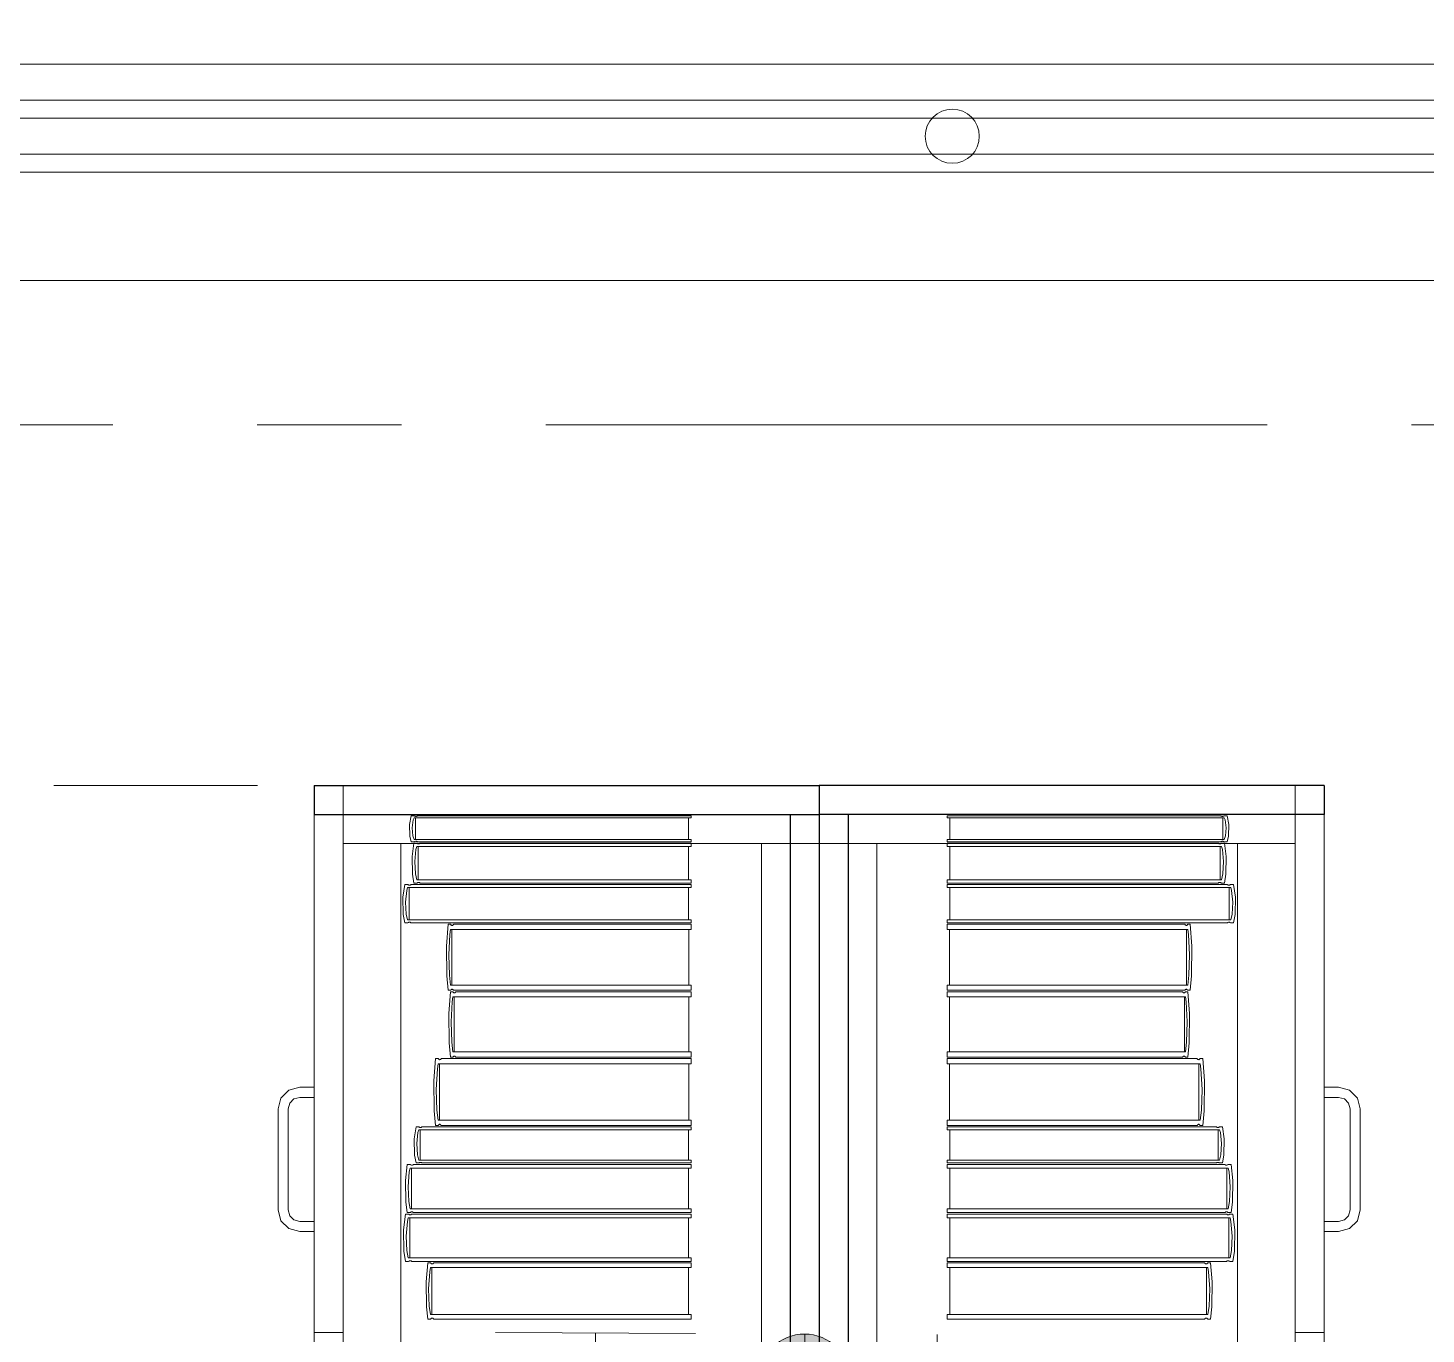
# Model space of a CAD drawing. Header units: inches. Extents: x -19 to 5698, y -728 to 92.
# Drawn here: x 290.187 to 291.156, y 39.02 to 39.925 of the extents above; entities that cross this region are included whole.
import ezdxf

# ---------------------------------------------------------------- set-up
doc = ezdxf.new("R2010")
doc.units = ezdxf.units.IN
doc.header["$MEASUREMENT"] = 0
doc.set_wipeout_variables(frame=1)
for name, pattern in [('HIDDEN', [0.375, 0.25, -0.125]), ('Hidden Line', [0.195611, 0.141111, -0.0545]), ('Punto & Raya', [0.65, 0.5, -0.075, 0, -0.075]), ('RAYITAS', [0.375, 0.25, -0.125]), ('Wipeout_Contour', [1, 0, -1])]:
    doc.linetypes.add(name, pattern=pattern)
for name, color, linetype, lineweight in [('00 conduct tomacorr', 120, 'HIDDEN', 30), ('T-TECHO-E', 150, 'Continuous', 20), ('TOMACORRIENTE', 22, 'RAYITAS', 9)]:
    doc.layers.add(name, color=color, linetype=linetype, lineweight=lineweight)
for name, color, linetype in [('02 _ ARQ _ ALB _ Ejes Generales', 251, 'Continuous'), ('02 _ ARQ _ ZON _ Espacio.3D', 7, 'Continuous'), ('08 _ STR _ EXT _ 07 Losa Aligerada', 7, 'Continuous'), ('08 _ STR _ EXT _ 09 Vigas', 251, 'Continuous'), ('Estructura - 04 MURO', 7, 'Continuous'), ('Interior - Escaleras & Barandillas', 7, 'Continuous'), ('Interior - Mobiliario', 7, 'Continuous')]:
    doc.layers.add(name, color=color, linetype=linetype)

# ---------------------------------------------------------------- blocks, each defined once
blk = doc.blocks.new('a')
at = {"layer": 'TOMACORRIENTE', "ltscale": 0.05}
h = blk.add_hatch(color=4, dxfattribs=at)
edge = h.paths.add_edge_path()
edge.add_arc((0, 0.0752), 0.02106, 0, 360)
at = {"layer": 'TOMACORRIENTE', "color": 4}
for p, q in [((-0.14553, 0.09625), (-0.0515, 0.09625)), ((-0.09851, 0.09625), (-0.09851, -0.09657)), ((0, 0.09625), (0, -0.09625)), ((0.06232, -0.09625), (0.06232, 0.09625))]:
    blk.add_line(p, q, dxfattribs=at)
blk.add_circle((0, 0.0752), 0.02106, dxfattribs=at)
blk = doc.blocks.new('CABLE 3FACE')
at = {"layer": 'T-TECHO-E', "rotation": 59.94170052614085}
blk.add_blockref('a', (0, 0), dxfattribs=at)

msp = doc.modelspace()

# ---------------------------------------------------------------- linework, layer by layer
at = {"layer": '02 _ ARQ _ ALB _ Ejes Generales', "color": 251, "linetype": 'Punto & Raya', "lineweight": 13, "true_color": 0x636466}
msp.add_line((283.34546, 39.65), (332.07004, 39.65), dxfattribs=at)
at = {"layer": '02 _ ARQ _ ZON _ Espacio.3D', "color": 254, "linetype": 'Continuous', "lineweight": 0, "flags": 128}
msp.add_lwpolyline([(293.56983, 39.7505), (288.77007, 39.7505), (288.77012, 39.4), (287.07003, 39.4), (287.07005, 37.69997), (286.72003, 37.69997), (286.72003, 33.74998), (285.82004, 33.74998), (285.82013, 29.75), (286.57003, 29.74992), (286.57003, 30.69998), (287.07003, 30.69998), (287.07003, 30.2), (287.57003, 30.19998), (287.57004, 29.75), (293.57004, 29.75)], dxfattribs=at)
at = {"layer": '08 _ STR _ EXT _ 07 Losa Aligerada', "color": 7, "linetype": 'Continuous', "lineweight": 18, "flags": 128}
msp.add_lwpolyline([(316.0529, 40.90001), (311.4324, 40.90001), (311.4324, 39.9), (300.87005, 39.9), (300.87005, 41.43522), (299.92005, 41.43522), (299.92005, 42.9), (294.72005, 42.9), (294.72005, 41.43522), (293.76994, 41.43522), (293.76994, 39.9), (288.77007, 39.9), (288.77007, 41.10001), (285.37008, 41.10001), (285.37008, 37.7), (286.57003, 37.7), (286.57003, 33.89998), (285.67002, 33.89998), (285.67002, 21.26628)], dxfattribs=at)
at = {"layer": 'Interior - Mobiliario', "color": 175, "linetype": 'Continuous', "lineweight": 13}
for p, q in [((290.40496, 37.92001), (290.40496, 39.38001)), ((290.40496, 39.38001), (290.71496, 39.38001)), ((290.71496, 39.38001), (290.71496, 37.92001)), ((290.75496, 39.38001), (290.75496, 37.92001)), ((291.06496, 39.38001), (290.75496, 39.38001)), ((291.06496, 37.92001), (291.06496, 39.38001)), ((290.45125, 39.36506), (290.451, 39.37305)), ((290.45286, 39.37074), (290.45336, 39.36524)), ((291.01706, 39.37074), (291.01657, 39.36524)), ((291.01868, 39.36506), (291.01892, 39.37305)), ((290.40496, 37.94001), (290.40496, 39.36001)), ((290.40496, 39.36001), (290.44496, 39.36001)), ((290.44496, 39.36001), (290.69496, 39.36001)), ((290.44496, 39.36001), (290.44496, 37.94001)), ((290.45231, 39.36114), (290.45125, 39.36506)), ((290.45442, 39.36114), (290.45231, 39.36114)), ((290.45286, 39.35091), (290.45415, 39.36014)), ((290.45336, 39.36524), (290.45425, 39.36257)), ((290.45415, 39.36014), (290.45624, 39.36014)), ((290.45425, 39.36257), (290.64631, 39.36257)), ((290.45452, 39.36121), (290.45442, 39.36114)), ((290.45477, 39.36132), (290.45452, 39.36121)), ((290.45504, 39.36139), (290.45477, 39.36132)), ((290.45532, 39.36143), (290.45504, 39.36139)), ((290.4556, 39.36144), (290.45532, 39.36143)), ((290.45607, 39.35792), (290.4555, 39.35583)), ((290.45588, 39.3614), (290.4556, 39.36144)), ((290.45616, 39.36134), (290.45588, 39.3614)), ((290.64631, 39.35792), (290.45607, 39.35792)), ((290.45641, 39.36123), (290.45616, 39.36134)), ((290.45624, 39.36014), (290.4564, 39.35999)), ((290.4564, 39.35999), (290.45664, 39.35983)), ((290.45656, 39.36114), (290.45641, 39.36123)), ((290.64631, 39.36114), (290.45656, 39.36114)), ((290.45664, 39.35983), (290.45691, 39.35973)), ((290.45691, 39.35973), (290.45719, 39.35968)), ((290.45703, 39.33468), (290.45703, 39.35792)), ((290.45719, 39.35968), (290.45748, 39.35968)), ((290.45748, 39.35968), (290.45775, 39.35974)), ((290.45775, 39.35974), (290.45802, 39.35986)), ((290.45802, 39.35986), (290.45826, 39.36003)), ((290.45826, 39.36003), (290.45837, 39.36014)), ((290.45837, 39.36014), (290.64631, 39.36014)), ((290.64438, 39.35792), (290.64438, 39.33468)), ((290.64631, 39.36257), (290.64631, 39.36114)), ((290.64631, 39.36014), (290.64631, 39.35792)), ((290.69496, 37.94001), (290.69496, 39.36001)), ((290.77496, 37.94001), (290.77496, 39.36001)), ((291.02496, 39.36001), (290.77496, 39.36001)), ((291.01568, 39.36257), (290.82362, 39.36257)), ((290.82362, 39.36257), (290.82362, 39.36114)), ((290.82362, 39.36114), (291.01336, 39.36114)), ((291.01156, 39.36014), (290.82362, 39.36014)), ((290.82362, 39.36014), (290.82362, 39.35792)), ((290.82362, 39.35792), (291.01386, 39.35792)), ((290.82554, 39.35792), (290.82554, 39.33468)), ((291.01167, 39.36003), (291.01156, 39.36014)), ((291.01191, 39.35986), (291.01167, 39.36003)), ((291.01217, 39.35974), (291.01191, 39.35986)), ((291.01245, 39.35968), (291.01217, 39.35974)), ((291.01273, 39.35968), (291.01245, 39.35968)), ((291.01301, 39.35973), (291.01273, 39.35968)), ((291.0129, 39.33468), (291.0129, 39.35792)), ((291.01328, 39.35983), (291.01301, 39.35973)), ((291.01353, 39.35999), (291.01328, 39.35983)), ((291.01336, 39.36114), (291.01352, 39.36123)), ((291.01352, 39.36123), (291.01377, 39.36134)), ((291.01369, 39.36014), (291.01353, 39.35999)), ((291.01578, 39.36014), (291.01369, 39.36014)), ((291.01377, 39.36134), (291.01404, 39.3614)), ((291.01386, 39.35792), (291.01443, 39.35583)), ((291.01404, 39.3614), (291.01432, 39.36144)), ((291.01432, 39.36144), (291.01461, 39.36143)), ((291.01461, 39.36143), (291.01489, 39.36139)), ((291.01489, 39.36139), (291.01516, 39.36132)), ((291.01516, 39.36132), (291.0154, 39.36121)), ((291.0154, 39.36121), (291.01551, 39.36114)), ((291.01551, 39.36114), (291.01762, 39.36114)), ((291.01657, 39.36524), (291.01568, 39.36257)), ((291.01707, 39.35091), (291.01578, 39.36014)), ((291.01762, 39.36114), (291.01868, 39.36506)), ((291.06496, 39.36001), (291.02496, 39.36001)), ((291.02496, 39.36001), (291.02496, 37.94001)), ((291.06496, 37.94001), (291.06496, 39.36001)), ((290.4531, 39.33854), (290.45286, 39.35091)), ((290.4555, 39.35583), (290.4547, 39.34734)), ((291.01443, 39.35583), (291.01523, 39.34734)), ((291.01683, 39.33854), (291.01707, 39.35091)), ((290.45415, 39.33247), (290.4531, 39.33854)), ((290.4547, 39.34734), (290.45519, 39.33883)), ((290.45519, 39.33883), (290.45607, 39.33468)), ((291.01474, 39.33883), (291.01386, 39.33468)), ((291.01523, 39.34734), (291.01474, 39.33883)), ((291.01578, 39.33247), (291.01683, 39.33854)), ((290.4464, 39.32261), (290.44773, 39.33147)), ((290.44773, 39.33147), (290.44989, 39.33147)), ((290.44972, 39.32934), (290.44913, 39.32733)), ((290.64631, 39.32934), (290.44972, 39.32934)), ((290.44989, 39.33147), (290.45005, 39.33133)), ((290.45005, 39.33133), (290.45031, 39.33117)), ((290.45031, 39.33117), (290.45059, 39.33107)), ((290.45059, 39.33107), (290.45088, 39.33102)), ((290.45071, 39.30702), (290.45071, 39.32934)), ((290.45088, 39.33102), (290.45117, 39.33103)), ((290.45117, 39.33103), (290.45146, 39.33109)), ((290.45146, 39.33109), (290.45173, 39.3312)), ((290.45173, 39.3312), (290.45198, 39.33137)), ((290.45198, 39.33137), (290.45209, 39.33147)), ((290.45209, 39.33147), (290.64631, 39.33147)), ((290.45624, 39.33247), (290.45415, 39.33247)), ((290.45607, 39.33468), (290.64631, 39.33468)), ((290.45634, 39.33258), (290.45624, 39.33247)), ((290.45659, 39.33274), (290.45634, 39.33258)), ((290.45685, 39.33286), (290.45659, 39.33274)), ((290.45713, 39.33292), (290.45685, 39.33286)), ((290.45741, 39.33293), (290.45713, 39.33292)), ((290.45769, 39.33288), (290.45741, 39.33293)), ((290.45796, 39.33278), (290.45769, 39.33288)), ((290.45821, 39.33262), (290.45796, 39.33278)), ((290.45837, 39.33247), (290.45821, 39.33262)), ((290.64631, 39.33247), (290.45837, 39.33247)), ((290.64432, 39.32934), (290.64432, 39.30702)), ((290.64631, 39.33468), (290.64631, 39.33247)), ((290.64631, 39.33147), (290.64631, 39.32934)), ((291.01386, 39.33468), (290.82362, 39.33468)), ((290.82362, 39.33468), (290.82362, 39.33247)), ((290.82362, 39.33247), (291.01156, 39.33247)), ((291.01784, 39.33147), (290.82362, 39.33147)), ((290.82362, 39.33147), (290.82362, 39.32934)), ((290.82362, 39.32934), (291.02021, 39.32934)), ((290.82561, 39.32934), (290.82561, 39.30702)), ((291.01156, 39.33247), (291.01172, 39.33262)), ((291.01172, 39.33262), (291.01197, 39.33278)), ((291.01197, 39.33278), (291.01223, 39.33288)), ((291.01223, 39.33288), (291.01251, 39.33293)), ((291.01251, 39.33293), (291.0128, 39.33292)), ((291.0128, 39.33292), (291.01307, 39.33286)), ((291.01307, 39.33286), (291.01334, 39.33274)), ((291.01334, 39.33274), (291.01358, 39.33258)), ((291.01358, 39.33258), (291.01369, 39.33247)), ((291.01369, 39.33247), (291.01578, 39.33247)), ((291.01795, 39.33137), (291.01784, 39.33147)), ((291.0182, 39.3312), (291.01795, 39.33137)), ((291.01847, 39.33109), (291.0182, 39.3312)), ((291.01876, 39.33103), (291.01847, 39.33109)), ((291.01905, 39.33102), (291.01876, 39.33103)), ((291.01934, 39.33107), (291.01905, 39.33102)), ((291.01922, 39.30702), (291.01922, 39.32934)), ((291.01962, 39.33117), (291.01934, 39.33107)), ((291.01987, 39.33133), (291.01962, 39.33117)), ((291.02004, 39.33147), (291.01987, 39.33133)), ((291.0222, 39.33147), (291.02004, 39.33147)), ((291.02021, 39.32934), (291.0208, 39.32733)), ((291.02353, 39.32261), (291.0222, 39.33147)), ((290.44664, 39.31073), (290.4464, 39.32261)), ((290.44913, 39.32733), (290.4483, 39.31918)), ((290.4483, 39.31918), (290.4488, 39.311)), ((291.0208, 39.32733), (291.02163, 39.31918)), ((291.02163, 39.31918), (291.02112, 39.311)), ((291.02328, 39.31073), (291.02353, 39.32261)), ((290.44773, 39.3049), (290.44664, 39.31073)), ((290.4488, 39.311), (290.44972, 39.30702)), ((291.02112, 39.311), (291.02021, 39.30702)), ((291.0222, 39.3049), (291.02328, 39.31073)), ((290.44989, 39.3049), (290.44773, 39.3049)), ((290.44972, 39.30702), (290.64631, 39.30702)), ((290.45, 39.305), (290.44989, 39.3049)), ((290.45025, 39.30516), (290.45, 39.305)), ((290.45052, 39.30528), (290.45025, 39.30516)), ((290.45081, 39.30534), (290.45052, 39.30528)), ((290.4511, 39.30534), (290.45081, 39.30534)), ((290.45139, 39.30529), (290.4511, 39.30534)), ((290.45167, 39.30519), (290.45139, 39.30529)), ((290.45193, 39.30504), (290.45167, 39.30519)), ((290.45209, 39.3049), (290.45193, 39.30504)), ((290.64631, 39.3049), (290.45209, 39.3049)), ((290.47668, 39.28865), (290.47782, 39.3039)), ((290.47782, 39.3039), (290.47965, 39.3039)), ((290.4795, 39.30024), (290.479, 39.29677)), ((290.64631, 39.30024), (290.4795, 39.30024)), ((290.47965, 39.3039), (290.47979, 39.30365)), ((290.47979, 39.30365), (290.48, 39.30339)), ((290.48, 39.30339), (290.48024, 39.30322)), ((290.48024, 39.30322), (290.48048, 39.30313)), ((290.48034, 39.26183), (290.48034, 39.30024)), ((290.48048, 39.30313), (290.48073, 39.30314)), ((290.48073, 39.30314), (290.48098, 39.30325)), ((290.48098, 39.30325), (290.48121, 39.30344)), ((290.48121, 39.30344), (290.48142, 39.30372)), ((290.48142, 39.30372), (290.48151, 39.3039)), ((290.48151, 39.3039), (290.64631, 39.3039)), ((290.64462, 39.30024), (290.64462, 39.26183)), ((290.64631, 39.30702), (290.64631, 39.3049)), ((290.64631, 39.3039), (290.64631, 39.30024)), ((291.02021, 39.30702), (290.82362, 39.30702)), ((290.82362, 39.30702), (290.82362, 39.3049)), ((290.82362, 39.3049), (291.01784, 39.3049)), ((290.98841, 39.3039), (290.82362, 39.3039)), ((290.82362, 39.3039), (290.82362, 39.30024)), ((290.82362, 39.30024), (290.99043, 39.30024)), ((290.82531, 39.30024), (290.82531, 39.26183)), ((290.98851, 39.30372), (290.98841, 39.3039)), ((290.98872, 39.30344), (290.98851, 39.30372)), ((290.98895, 39.30325), (290.98872, 39.30344)), ((290.98919, 39.30314), (290.98895, 39.30325)), ((290.98944, 39.30313), (290.98919, 39.30314)), ((290.98969, 39.30322), (290.98944, 39.30313)), ((290.98958, 39.26183), (290.98958, 39.30024)), ((290.98992, 39.30339), (290.98969, 39.30322)), ((290.99014, 39.30365), (290.98992, 39.30339)), ((290.99028, 39.3039), (290.99014, 39.30365)), ((290.99211, 39.3039), (290.99028, 39.3039)), ((290.99043, 39.30024), (290.99093, 39.29677)), ((290.99324, 39.28865), (290.99211, 39.3039)), ((291.01784, 39.3049), (291.018, 39.30504)), ((291.018, 39.30504), (291.01826, 39.30519)), ((291.01826, 39.30519), (291.01853, 39.30529)), ((291.01853, 39.30529), (291.01882, 39.30534)), ((291.01882, 39.30534), (291.01912, 39.30534)), ((291.01912, 39.30534), (291.0194, 39.30528)), ((291.0194, 39.30528), (291.01968, 39.30516)), ((291.01968, 39.30516), (291.01993, 39.305)), ((291.01993, 39.305), (291.02004, 39.3049)), ((291.02004, 39.3049), (291.0222, 39.3049)), ((290.479, 39.29677), (290.4783, 39.28275)), ((290.99093, 39.29677), (290.99163, 39.28275)), ((290.47689, 39.2682), (290.47668, 39.28865)), ((290.4783, 39.28275), (290.47873, 39.26868)), ((290.99163, 39.28275), (290.9912, 39.26868)), ((290.99303, 39.2682), (290.99324, 39.28865)), ((290.47782, 39.25817), (290.47689, 39.2682)), ((290.47873, 39.26868), (290.4795, 39.26183)), ((290.4795, 39.26183), (290.64631, 39.26183)), ((290.64631, 39.26183), (290.64631, 39.25817)), ((290.99043, 39.26183), (290.82362, 39.26183)), ((290.82362, 39.26183), (290.82362, 39.25817)), ((290.9912, 39.26868), (290.99043, 39.26183)), ((290.99211, 39.25817), (290.99303, 39.2682)), ((290.47965, 39.25817), (290.47782, 39.25817)), ((290.47826, 39.24207), (290.47938, 39.25717)), ((290.47938, 39.25717), (290.4812, 39.25717)), ((290.47974, 39.25835), (290.47965, 39.25817)), ((290.47995, 39.25863), (290.47974, 39.25835)), ((290.48019, 39.25882), (290.47995, 39.25863)), ((290.48043, 39.25892), (290.48019, 39.25882)), ((290.48068, 39.25894), (290.48043, 39.25892)), ((290.48105, 39.25355), (290.48056, 39.25011)), ((290.48092, 39.25885), (290.48068, 39.25894)), ((290.48116, 39.25868), (290.48092, 39.25885)), ((290.64631, 39.25355), (290.48105, 39.25355)), ((290.48138, 39.25842), (290.48116, 39.25868)), ((290.4812, 39.25717), (290.48134, 39.25693)), ((290.48134, 39.25693), (290.48155, 39.25667)), ((290.48151, 39.25817), (290.48138, 39.25842)), ((290.64631, 39.25817), (290.48151, 39.25817)), ((290.48155, 39.25667), (290.48178, 39.2565)), ((290.48178, 39.2565), (290.48203, 39.25641)), ((290.48189, 39.21551), (290.48189, 39.25355)), ((290.48203, 39.25641), (290.48227, 39.25642)), ((290.48227, 39.25642), (290.48252, 39.25653)), ((290.48252, 39.25653), (290.48274, 39.25672)), ((290.48274, 39.25672), (290.48295, 39.257)), ((290.48295, 39.257), (290.48305, 39.25717)), ((290.48305, 39.25717), (290.64631, 39.25717)), ((290.64464, 39.25355), (290.64464, 39.21551)), ((290.64631, 39.25717), (290.64631, 39.25355)), ((290.82362, 39.25817), (290.98841, 39.25817)), ((290.98688, 39.25717), (290.82362, 39.25717)), ((290.82362, 39.25717), (290.82362, 39.25355)), ((290.82362, 39.25355), (290.98887, 39.25355)), ((290.82529, 39.25355), (290.82529, 39.21551)), ((290.98697, 39.257), (290.98688, 39.25717)), ((290.98718, 39.25672), (290.98697, 39.257)), ((290.98741, 39.25653), (290.98718, 39.25672)), ((290.98765, 39.25642), (290.98741, 39.25653)), ((290.9879, 39.25641), (290.98765, 39.25642)), ((290.98814, 39.2565), (290.9879, 39.25641)), ((290.98804, 39.21551), (290.98804, 39.25355)), ((290.98837, 39.25667), (290.98814, 39.2565)), ((290.98859, 39.25693), (290.98837, 39.25667)), ((290.98841, 39.25817), (290.98855, 39.25842)), ((290.98855, 39.25842), (290.98877, 39.25868)), ((290.98873, 39.25717), (290.98859, 39.25693)), ((290.99054, 39.25717), (290.98873, 39.25717)), ((290.98877, 39.25868), (290.989, 39.25885)), ((290.98887, 39.25355), (290.98937, 39.25011)), ((290.989, 39.25885), (290.98925, 39.25894)), ((290.98925, 39.25894), (290.9895, 39.25892)), ((290.9895, 39.25892), (290.98974, 39.25882)), ((290.98974, 39.25882), (290.98997, 39.25863)), ((290.98997, 39.25863), (290.99019, 39.25835)), ((290.99019, 39.25835), (290.99028, 39.25817)), ((290.99028, 39.25817), (290.99211, 39.25817)), ((290.99166, 39.24207), (290.99054, 39.25717)), ((290.47847, 39.22182), (290.47826, 39.24207)), ((290.48056, 39.25011), (290.47986, 39.23623)), ((290.98937, 39.25011), (290.99006, 39.23623)), ((290.99145, 39.22182), (290.99166, 39.24207)), ((290.47986, 39.23623), (290.48029, 39.22229)), ((290.99006, 39.23623), (290.98964, 39.22229)), ((290.48029, 39.22229), (290.48105, 39.21551)), ((290.98964, 39.22229), (290.98887, 39.21551)), ((290.47938, 39.21189), (290.47847, 39.22182)), ((290.48105, 39.21551), (290.64631, 39.21551)), ((290.48197, 39.21263), (290.48173, 39.21253)), ((290.48222, 39.21264), (290.48197, 39.21263)), ((290.48246, 39.21256), (290.48222, 39.21264)), ((290.4827, 39.21239), (290.48246, 39.21256)), ((290.64631, 39.21551), (290.64631, 39.21189)), ((290.98887, 39.21551), (290.82362, 39.21551)), ((290.82362, 39.21551), (290.82362, 39.21189)), ((290.98723, 39.21239), (290.98746, 39.21256)), ((290.98746, 39.21256), (290.98771, 39.21264)), ((290.98771, 39.21264), (290.98795, 39.21263)), ((290.98795, 39.21263), (290.98819, 39.21253)), ((290.99054, 39.21189), (290.99145, 39.22182)), ((290.46792, 39.19544), (290.46911, 39.21089)), ((290.46911, 39.21089), (290.47104, 39.21089)), ((290.47036, 39.20367), (290.46962, 39.18947)), ((290.47088, 39.20718), (290.47036, 39.20367)), ((290.64631, 39.20718), (290.47088, 39.20718)), ((290.47104, 39.21089), (290.47118, 39.21064)), ((290.47118, 39.21064), (290.47141, 39.21037)), ((290.47141, 39.21037), (290.47166, 39.2102)), ((290.47166, 39.2102), (290.47192, 39.21011)), ((290.47177, 39.16828), (290.47177, 39.20718)), ((290.47192, 39.21011), (290.47218, 39.21012)), ((290.47218, 39.21012), (290.47244, 39.21023)), ((290.47244, 39.21023), (290.47268, 39.21043)), ((290.47268, 39.21043), (290.4729, 39.21071)), ((290.4729, 39.21071), (290.473, 39.21089)), ((290.473, 39.21089), (290.64631, 39.21089)), ((290.4812, 39.21189), (290.47938, 39.21189)), ((290.48129, 39.21206), (290.4812, 39.21189)), ((290.4815, 39.21234), (290.48129, 39.21206)), ((290.48173, 39.21253), (290.4815, 39.21234)), ((290.48291, 39.21213), (290.4827, 39.21239)), ((290.48305, 39.21189), (290.48291, 39.21213)), ((290.64631, 39.21189), (290.48305, 39.21189)), ((290.64453, 39.20718), (290.64453, 39.16828)), ((290.64631, 39.21089), (290.64631, 39.20718)), ((290.82362, 39.21189), (290.98688, 39.21189)), ((290.99693, 39.21089), (290.82362, 39.21089)), ((290.82362, 39.21089), (290.82362, 39.20718)), ((290.82362, 39.20718), (290.99904, 39.20718)), ((290.82539, 39.20718), (290.82539, 39.16828)), ((290.98688, 39.21189), (290.98702, 39.21213)), ((290.98702, 39.21213), (290.98723, 39.21239)), ((290.98819, 39.21253), (290.98842, 39.21234)), ((290.98842, 39.21234), (290.98863, 39.21206)), ((290.98863, 39.21206), (290.98873, 39.21189)), ((290.98873, 39.21189), (290.99054, 39.21189)), ((290.99702, 39.21071), (290.99693, 39.21089)), ((290.99725, 39.21043), (290.99702, 39.21071)), ((290.99749, 39.21023), (290.99725, 39.21043)), ((290.99775, 39.21012), (290.99749, 39.21023)), ((290.99801, 39.21011), (290.99775, 39.21012)), ((290.99827, 39.2102), (290.99801, 39.21011)), ((290.99816, 39.16828), (290.99816, 39.20718)), ((290.99851, 39.21037), (290.99827, 39.2102)), ((290.99874, 39.21064), (290.99851, 39.21037)), ((290.99889, 39.21089), (290.99874, 39.21064)), ((291.00081, 39.21089), (290.99889, 39.21089)), ((290.99904, 39.20718), (290.99957, 39.20367)), ((290.99957, 39.20367), (291.00031, 39.18947)), ((291.002, 39.19544), (291.00081, 39.21089)), ((290.46814, 39.17473), (290.46792, 39.19544)), ((291.00178, 39.17473), (291.002, 39.19544)), ((290.35996, 39.17601), (290.36197, 39.18351)), ((290.36197, 39.18351), (290.36746, 39.189)), ((290.36746, 39.189), (290.37496, 39.19101)), ((290.37496, 39.18401), (290.37096, 39.18293)), ((290.37496, 39.19101), (290.38496, 39.19101)), ((290.38496, 39.18401), (290.37496, 39.18401)), ((290.38496, 39.19101), (290.38496, 39.18401)), ((290.46962, 39.18947), (290.47007, 39.17522)), ((291.00031, 39.18947), (290.99986, 39.17522)), ((291.09496, 39.19101), (291.08496, 39.19101)), ((291.08496, 39.19101), (291.08496, 39.18401)), ((291.08496, 39.18401), (291.09496, 39.18401)), ((291.10246, 39.189), (291.09496, 39.19101)), ((291.09496, 39.18401), (291.09896, 39.18293)), ((291.10795, 39.18351), (291.10246, 39.189)), ((291.10996, 39.17601), (291.10795, 39.18351)), ((290.35996, 39.10601), (290.35996, 39.17601)), ((290.36803, 39.18001), (290.36696, 39.17601)), ((290.36696, 39.17601), (290.36696, 39.10601)), ((290.37096, 39.18293), (290.36803, 39.18001)), ((290.46911, 39.16458), (290.46814, 39.17473)), ((290.47007, 39.17522), (290.47088, 39.16828)), ((290.99986, 39.17522), (290.99904, 39.16828)), ((291.00081, 39.16458), (291.00178, 39.17473)), ((291.09896, 39.18293), (291.10189, 39.18001)), ((291.10189, 39.18001), (291.10296, 39.17601)), ((291.10296, 39.17601), (291.10296, 39.10601)), ((291.10996, 39.10601), (291.10996, 39.17601)), ((290.47104, 39.16458), (290.46911, 39.16458)), ((290.47088, 39.16828), (290.64631, 39.16828)), ((290.47114, 39.16476), (290.47104, 39.16458)), ((290.47136, 39.16504), (290.47114, 39.16476)), ((290.4716, 39.16524), (290.47136, 39.16504)), ((290.47186, 39.16534), (290.4716, 39.16524)), ((290.47212, 39.16535), (290.47186, 39.16534)), ((290.47238, 39.16527), (290.47212, 39.16535)), ((290.47263, 39.16509), (290.47238, 39.16527)), ((290.47286, 39.16483), (290.47263, 39.16509)), ((290.473, 39.16458), (290.47286, 39.16483)), ((290.64631, 39.16458), (290.473, 39.16458)), ((290.64631, 39.16828), (290.64631, 39.16458)), ((290.99904, 39.16828), (290.82362, 39.16828)), ((290.82362, 39.16828), (290.82362, 39.16458)), ((290.82362, 39.16458), (290.99693, 39.16458)), ((290.99693, 39.16458), (290.99707, 39.16483)), ((290.99707, 39.16483), (290.9973, 39.16509)), ((290.9973, 39.16509), (290.99755, 39.16527)), ((290.99755, 39.16527), (290.9978, 39.16535)), ((290.9978, 39.16535), (290.99807, 39.16534)), ((290.99807, 39.16534), (290.99832, 39.16524)), ((290.99832, 39.16524), (290.99857, 39.16504)), ((290.99857, 39.16504), (290.99879, 39.16476)), ((290.99879, 39.16476), (290.99889, 39.16458)), ((290.99889, 39.16458), (291.00081, 39.16458)), ((290.45427, 39.15522), (290.45555, 39.16358)), ((290.4545, 39.14402), (290.45427, 39.15522)), ((290.45555, 39.16358), (290.45762, 39.16358)), ((290.45689, 39.15967), (290.45609, 39.15199)), ((290.45746, 39.16157), (290.45689, 39.15967)), ((290.64631, 39.16157), (290.45746, 39.16157)), ((290.45762, 39.16358), (290.45778, 39.16344)), ((290.45778, 39.16344), (290.45802, 39.1633)), ((290.45802, 39.1633), (290.45829, 39.16321)), ((290.45829, 39.16321), (290.45857, 39.16316)), ((290.45841, 39.14052), (290.45841, 39.16157)), ((290.45857, 39.16316), (290.45885, 39.16317)), ((290.45885, 39.16317), (290.45913, 39.16322)), ((290.45913, 39.16322), (290.45939, 39.16333)), ((290.45939, 39.16333), (290.45963, 39.16348)), ((290.45963, 39.16348), (290.45973, 39.16358)), ((290.45973, 39.16358), (290.64631, 39.16358)), ((290.6444, 39.16157), (290.6444, 39.14052)), ((290.64631, 39.16358), (290.64631, 39.16157)), ((291.01019, 39.16358), (290.82362, 39.16358)), ((290.82362, 39.16358), (290.82362, 39.16157)), ((290.82362, 39.16157), (291.01247, 39.16157)), ((290.82553, 39.16157), (290.82553, 39.14052)), ((291.0103, 39.16348), (291.01019, 39.16358)), ((291.01054, 39.16333), (291.0103, 39.16348)), ((291.0108, 39.16322), (291.01054, 39.16333)), ((291.01108, 39.16317), (291.0108, 39.16322)), ((291.01136, 39.16316), (291.01108, 39.16317)), ((291.01164, 39.16321), (291.01136, 39.16316)), ((291.01152, 39.14052), (291.01152, 39.16157)), ((291.0119, 39.1633), (291.01164, 39.16321)), ((291.01215, 39.16344), (291.0119, 39.1633)), ((291.0123, 39.16358), (291.01215, 39.16344)), ((291.01438, 39.16358), (291.0123, 39.16358)), ((291.01247, 39.16157), (291.01304, 39.15967)), ((291.01304, 39.15967), (291.01383, 39.15199)), ((291.01566, 39.15522), (291.01438, 39.16358)), ((291.01542, 39.14402), (291.01566, 39.15522)), ((290.45609, 39.15199), (290.45658, 39.14428)), ((291.01383, 39.15199), (291.01335, 39.14428)), ((290.44818, 39.12638), (290.4495, 39.13752)), ((290.4495, 39.13752), (290.45164, 39.13752)), ((290.45164, 39.13752), (290.45181, 39.13734)), ((290.45181, 39.13734), (290.45206, 39.13715)), ((290.45206, 39.13715), (290.45233, 39.13702)), ((290.45233, 39.13702), (290.45262, 39.13696)), ((290.45262, 39.13696), (290.45291, 39.13697)), ((290.45291, 39.13697), (290.4532, 39.13704)), ((290.4532, 39.13704), (290.45347, 39.13719)), ((290.45347, 39.13719), (290.45371, 39.13739)), ((290.45371, 39.13739), (290.45382, 39.13752)), ((290.45382, 39.13752), (290.64631, 39.13752)), ((290.45555, 39.13852), (290.4545, 39.14402)), ((290.45762, 39.13852), (290.45555, 39.13852)), ((290.45658, 39.14428), (290.45746, 39.14052)), ((290.45746, 39.14052), (290.64631, 39.14052)), ((290.45773, 39.13862), (290.45762, 39.13852)), ((290.45797, 39.13877), (290.45773, 39.13862)), ((290.45823, 39.13888), (290.45797, 39.13877)), ((290.45851, 39.13893), (290.45823, 39.13888)), ((290.45879, 39.13894), (290.45851, 39.13893)), ((290.45907, 39.13889), (290.45879, 39.13894)), ((290.45933, 39.1388), (290.45907, 39.13889)), ((290.45958, 39.13865), (290.45933, 39.1388)), ((290.45973, 39.13852), (290.45958, 39.13865)), ((290.64631, 39.13852), (290.45973, 39.13852)), ((290.64631, 39.14052), (290.64631, 39.13852)), ((290.64631, 39.13752), (290.64631, 39.13485)), ((291.01247, 39.14052), (290.82362, 39.14052)), ((290.82362, 39.14052), (290.82362, 39.13852)), ((290.82362, 39.13852), (291.01019, 39.13852)), ((291.0161, 39.13752), (290.82362, 39.13752)), ((290.82362, 39.13752), (290.82362, 39.13485)), ((291.01019, 39.13852), (291.01035, 39.13865)), ((291.01035, 39.13865), (291.01059, 39.1388)), ((291.01059, 39.1388), (291.01086, 39.13889)), ((291.01086, 39.13889), (291.01114, 39.13894)), ((291.01114, 39.13894), (291.01142, 39.13893)), ((291.01142, 39.13893), (291.0117, 39.13888)), ((291.0117, 39.13888), (291.01196, 39.13877)), ((291.01196, 39.13877), (291.0122, 39.13862)), ((291.0122, 39.13862), (291.0123, 39.13852)), ((291.0123, 39.13852), (291.01438, 39.13852)), ((291.01335, 39.14428), (291.01247, 39.14052)), ((291.01438, 39.13852), (291.01542, 39.14402)), ((291.01621, 39.13739), (291.0161, 39.13752)), ((291.01646, 39.13719), (291.01621, 39.13739)), ((291.01673, 39.13704), (291.01646, 39.13719)), ((291.01702, 39.13697), (291.01673, 39.13704)), ((291.01731, 39.13696), (291.01702, 39.13697)), ((291.01759, 39.13702), (291.01731, 39.13696)), ((291.01787, 39.13715), (291.01759, 39.13702)), ((291.01812, 39.13734), (291.01787, 39.13715)), ((291.01828, 39.13752), (291.01812, 39.13734)), ((291.02042, 39.13752), (291.01828, 39.13752)), ((291.02174, 39.12638), (291.02042, 39.13752)), ((290.44843, 39.11145), (290.44818, 39.12638)), ((290.45089, 39.13231), (290.45007, 39.12208)), ((290.45147, 39.13485), (290.45089, 39.13231)), ((290.64631, 39.13485), (290.45147, 39.13485)), ((290.45246, 39.1068), (290.45246, 39.13485)), ((290.64434, 39.13485), (290.64434, 39.1068)), ((290.82362, 39.13485), (291.01845, 39.13485)), ((290.82559, 39.13485), (290.82559, 39.1068)), ((291.01747, 39.1068), (291.01747, 39.13485)), ((291.01845, 39.13485), (291.01904, 39.13231)), ((291.01904, 39.13231), (291.01986, 39.12208)), ((291.0215, 39.11145), (291.02174, 39.12638)), ((290.45007, 39.12208), (290.45057, 39.1118)), ((291.01986, 39.12208), (291.01936, 39.1118)), ((290.36197, 39.09851), (290.35996, 39.10601)), ((290.36696, 39.10601), (290.36803, 39.10201)), ((290.4495, 39.10412), (290.44843, 39.11145)), ((290.45057, 39.1118), (290.45147, 39.1068)), ((290.45147, 39.1068), (290.64631, 39.1068)), ((290.64631, 39.1068), (290.64631, 39.10412)), ((291.01845, 39.1068), (290.82362, 39.1068)), ((290.82362, 39.1068), (290.82362, 39.10412)), ((291.01936, 39.1118), (291.01845, 39.1068)), ((291.02042, 39.10412), (291.0215, 39.11145)), ((291.10296, 39.10601), (291.10189, 39.10201)), ((291.10795, 39.09851), (291.10996, 39.10601)), ((290.36746, 39.09302), (290.36197, 39.09851)), ((290.36803, 39.10201), (290.37096, 39.09908)), ((290.37096, 39.09908), (290.37496, 39.09801)), ((290.37496, 39.09801), (290.38496, 39.09801)), ((290.38496, 39.09801), (290.38496, 39.09101)), ((290.44686, 39.09216), (290.44819, 39.10312)), ((290.44819, 39.10312), (290.45035, 39.10312)), ((290.44959, 39.098), (290.44876, 39.08792)), ((290.45164, 39.10412), (290.4495, 39.10412)), ((290.45018, 39.10049), (290.44959, 39.098)), ((290.64631, 39.10049), (290.45018, 39.10049)), ((290.45035, 39.10312), (290.45051, 39.10295)), ((290.45051, 39.10295), (290.45077, 39.10276)), ((290.45077, 39.10276), (290.45104, 39.10263)), ((290.45104, 39.10263), (290.45133, 39.10257)), ((290.45117, 39.07288), (290.45117, 39.10049)), ((290.45133, 39.10257), (290.45162, 39.10258)), ((290.45162, 39.10258), (290.45191, 39.10266)), ((290.45175, 39.10425), (290.45164, 39.10412)), ((290.452, 39.10446), (290.45175, 39.10425)), ((290.45191, 39.10266), (290.45218, 39.1028)), ((290.45227, 39.1046), (290.452, 39.10446)), ((290.45218, 39.1028), (290.45243, 39.103)), ((290.45256, 39.10467), (290.45227, 39.1046)), ((290.45243, 39.103), (290.45254, 39.10312)), ((290.45254, 39.10312), (290.64631, 39.10312)), ((290.45285, 39.10468), (290.45256, 39.10467)), ((290.45313, 39.10462), (290.45285, 39.10468)), ((290.45341, 39.10449), (290.45313, 39.10462)), ((290.45366, 39.1043), (290.45341, 39.10449)), ((290.45382, 39.10412), (290.45366, 39.1043)), ((290.64631, 39.10412), (290.45382, 39.10412)), ((290.64433, 39.10049), (290.64433, 39.07288)), ((290.64631, 39.10312), (290.64631, 39.10049)), ((290.82362, 39.10412), (291.0161, 39.10412)), ((291.01738, 39.10312), (290.82362, 39.10312)), ((290.82362, 39.10312), (290.82362, 39.10049)), ((290.82362, 39.10049), (291.01975, 39.10049)), ((290.8256, 39.10049), (290.8256, 39.07288)), ((291.0161, 39.10412), (291.01626, 39.1043)), ((291.01626, 39.1043), (291.01652, 39.10449)), ((291.01652, 39.10449), (291.01679, 39.10462)), ((291.01679, 39.10462), (291.01708, 39.10468)), ((291.01708, 39.10468), (291.01737, 39.10467)), ((291.01737, 39.10467), (291.01765, 39.1046)), ((291.01749, 39.103), (291.01738, 39.10312)), ((291.01774, 39.1028), (291.01749, 39.103)), ((291.01765, 39.1046), (291.01792, 39.10446)), ((291.01802, 39.10266), (291.01774, 39.1028)), ((291.01792, 39.10446), (291.01817, 39.10425)), ((291.0183, 39.10258), (291.01802, 39.10266)), ((291.01817, 39.10425), (291.01828, 39.10412)), ((291.01828, 39.10412), (291.02042, 39.10412)), ((291.01859, 39.10257), (291.0183, 39.10258)), ((291.01888, 39.10263), (291.01859, 39.10257)), ((291.01876, 39.07288), (291.01876, 39.10049)), ((291.01916, 39.10276), (291.01888, 39.10263)), ((291.01941, 39.10295), (291.01916, 39.10276)), ((291.01958, 39.10312), (291.01941, 39.10295)), ((291.02173, 39.10312), (291.01958, 39.10312)), ((291.01975, 39.10049), (291.02034, 39.098)), ((291.02034, 39.098), (291.02116, 39.08792)), ((291.02306, 39.09216), (291.02173, 39.10312)), ((291.08496, 39.09801), (291.08496, 39.09101)), ((291.09496, 39.09801), (291.08496, 39.09801)), ((291.09896, 39.09908), (291.09496, 39.09801)), ((291.10189, 39.10201), (291.09896, 39.09908)), ((291.10246, 39.09302), (291.10795, 39.09851)), ((290.37496, 39.09101), (290.36746, 39.09302)), ((290.38496, 39.09101), (290.37496, 39.09101)), ((290.44711, 39.07746), (290.44686, 39.09216)), ((290.44876, 39.08792), (290.44927, 39.07781)), ((291.02116, 39.08792), (291.02066, 39.07781)), ((291.02282, 39.07746), (291.02306, 39.09216)), ((291.08496, 39.09101), (291.09496, 39.09101)), ((291.09496, 39.09101), (291.10246, 39.09302)), ((290.44819, 39.07025), (290.44711, 39.07746)), ((290.44927, 39.07781), (290.45018, 39.07288)), ((291.02066, 39.07781), (291.01975, 39.07288)), ((291.02173, 39.07025), (291.02282, 39.07746)), ((290.45035, 39.07025), (290.44819, 39.07025)), ((290.45018, 39.07288), (290.64631, 39.07288)), ((290.45046, 39.07038), (290.45035, 39.07025)), ((290.45071, 39.07058), (290.45046, 39.07038)), ((290.45098, 39.07072), (290.45071, 39.07058)), ((290.45127, 39.0708), (290.45098, 39.07072)), ((290.45156, 39.0708), (290.45127, 39.0708)), ((290.45185, 39.07074), (290.45156, 39.0708)), ((290.45212, 39.07062), (290.45185, 39.07074)), ((290.45238, 39.07043), (290.45212, 39.07062)), ((290.45254, 39.07025), (290.45238, 39.07043)), ((290.64631, 39.07025), (290.45254, 39.07025)), ((290.46255, 39.05629), (290.46378, 39.06925)), ((290.46378, 39.06925), (290.46576, 39.06925)), ((290.46576, 39.06925), (290.46591, 39.06905)), ((290.46591, 39.06905), (290.46615, 39.06882)), ((290.46615, 39.06882), (290.4664, 39.06868)), ((290.4664, 39.06868), (290.46667, 39.0686)), ((290.46667, 39.0686), (290.46693, 39.06861)), ((290.46693, 39.06861), (290.4672, 39.0687)), ((290.4672, 39.0687), (290.46745, 39.06887)), ((290.46745, 39.06887), (290.46768, 39.0691)), ((290.46768, 39.0691), (290.46778, 39.06925)), ((290.46778, 39.06925), (290.64631, 39.06925)), ((290.64631, 39.07288), (290.64631, 39.07025)), ((290.64631, 39.06925), (290.64631, 39.06614)), ((291.01975, 39.07288), (290.82362, 39.07288)), ((290.82362, 39.07288), (290.82362, 39.07025)), ((290.82362, 39.07025), (291.01738, 39.07025)), ((291.00215, 39.06925), (290.82362, 39.06925)), ((290.82362, 39.06925), (290.82362, 39.06614)), ((291.00225, 39.0691), (291.00215, 39.06925)), ((291.00248, 39.06887), (291.00225, 39.0691)), ((291.00273, 39.0687), (291.00248, 39.06887)), ((291.00299, 39.06861), (291.00273, 39.0687)), ((291.00326, 39.0686), (291.00299, 39.06861)), ((291.00353, 39.06868), (291.00326, 39.0686)), ((291.00378, 39.06882), (291.00353, 39.06868)), ((291.00402, 39.06905), (291.00378, 39.06882)), ((291.00417, 39.06925), (291.00402, 39.06905)), ((291.00615, 39.06925), (291.00417, 39.06925)), ((291.00738, 39.05629), (291.00615, 39.06925)), ((291.01738, 39.07025), (291.01755, 39.07043)), ((291.01755, 39.07043), (291.0178, 39.07062)), ((291.0178, 39.07062), (291.01808, 39.07074)), ((291.01808, 39.07074), (291.01837, 39.0708)), ((291.01837, 39.0708), (291.01866, 39.0708)), ((291.01866, 39.0708), (291.01894, 39.07072)), ((291.01894, 39.07072), (291.01922, 39.07058)), ((291.01922, 39.07058), (291.01947, 39.07038)), ((291.01947, 39.07038), (291.01958, 39.07025)), ((291.01958, 39.07025), (291.02173, 39.07025)), ((290.46506, 39.0632), (290.4643, 39.05128)), ((290.4656, 39.06614), (290.46506, 39.0632)), ((290.64631, 39.06614), (290.4656, 39.06614)), ((290.46651, 39.03349), (290.46651, 39.06614)), ((290.64448, 39.06614), (290.64448, 39.03349)), ((290.82362, 39.06614), (291.00433, 39.06614)), ((290.82545, 39.06614), (290.82545, 39.03349)), ((291.00341, 39.03349), (291.00341, 39.06614)), ((291.00433, 39.06614), (291.00487, 39.0632)), ((291.00487, 39.0632), (291.00563, 39.05128)), ((290.46278, 39.03891), (290.46255, 39.05629)), ((290.4643, 39.05128), (290.46476, 39.03931)), ((291.00563, 39.05128), (291.00516, 39.03931)), ((291.00715, 39.03891), (291.00738, 39.05629)), ((290.46378, 39.03038), (290.46278, 39.03891)), ((290.46476, 39.03931), (290.4656, 39.03349)), ((291.00516, 39.03931), (291.00433, 39.03349)), ((291.00615, 39.03038), (291.00715, 39.03891)), ((290.46576, 39.03038), (290.46378, 39.03038)), ((290.4656, 39.03349), (290.64631, 39.03349)), ((290.46586, 39.03053), (290.46576, 39.03038)), ((290.46609, 39.03077), (290.46586, 39.03053)), ((290.46634, 39.03093), (290.46609, 39.03077)), ((290.46661, 39.03102), (290.46634, 39.03093)), ((290.46688, 39.03103), (290.46661, 39.03102)), ((290.46714, 39.03096), (290.46688, 39.03103)), ((290.4674, 39.03081), (290.46714, 39.03096)), ((290.46763, 39.03059), (290.4674, 39.03081)), ((290.46778, 39.03038), (290.46763, 39.03059)), ((290.64631, 39.03038), (290.46778, 39.03038)), ((290.64631, 39.03349), (290.64631, 39.03038)), ((291.00433, 39.03349), (290.82362, 39.03349)), ((290.82362, 39.03349), (290.82362, 39.03038)), ((290.82362, 39.03038), (291.00215, 39.03038)), ((291.00215, 39.03038), (291.0023, 39.03059)), ((291.0023, 39.03059), (291.00253, 39.03081)), ((291.00253, 39.03081), (291.00279, 39.03096)), ((291.00279, 39.03096), (291.00305, 39.03103)), ((291.00305, 39.03103), (291.00332, 39.03102)), ((291.00332, 39.03102), (291.00358, 39.03093)), ((291.00358, 39.03093), (291.00383, 39.03077)), ((291.00383, 39.03077), (291.00407, 39.03053)), ((291.00407, 39.03053), (291.00417, 39.03038)), ((291.00417, 39.03038), (291.00615, 39.03038)), ((290.38496, 39.02101), (290.40496, 39.02101)), ((291.08496, 39.02101), (291.06496, 39.02101))]:
    msp.add_line(p, q, dxfattribs=at)

# ---------------------------------------------------------------- next in the draw order: wipeouts: each hides what was drawn before it
at = {"color": 254, "linetype": 'Wipeout_Contour', "lineweight": 0, "ltscale": 9704.695861}
msp.add_wipeout([(293.56994, 39.9), (288.77012, 39.9), (288.77012, 39.75), (293.56994, 39.75)], dxfattribs=at).dxf.layer = 'Estructura - 04 MURO'
at = {"color": 254, "linetype": 'Wipeout_Contour', "lineweight": 0, "ltscale": 9702.840271}
msp.add_wipeout([(290.71496, 37.92001), (290.73496, 37.92001), (290.73496, 39.38001), (290.71496, 39.38001)], dxfattribs=at).dxf.layer = 'Interior - Mobiliario'

# ---------------------------------------------------------------- next in the draw order: linework, layer by layer
at = {"layer": '08 _ STR _ EXT _ 09 Vigas', "color": 251, "linetype": 'Hidden Line', "lineweight": 13, "true_color": 0x636466}
msp.add_line((286.57003, 39.9), (329.07004, 39.9), dxfattribs=at)
at = {"layer": 'Estructura - 04 MURO', "color": 7, "linetype": 'Continuous', "lineweight": 13, "flags": 128}
for points in [[(293.56994, 39.9), (288.77012, 39.9)], [(288.77012, 39.75), (293.56994, 39.75)]]:
    msp.add_lwpolyline(points, dxfattribs=at)
at = {"layer": 'Interior - Escaleras & Barandillas', "color": 161, "linetype": 'Continuous', "lineweight": 13, "flags": 128}
for points in [[(288.77012, 39.875), (288.77012, 39.825), (293.56994, 39.825), (293.56994, 39.875)], [(288.77012, 39.8625), (288.77012, 39.8375), (293.56994, 39.8375), (293.56994, 39.8625)], [(288.77012, 39.8625), (288.77012, 39.8375), (293.56994, 39.8375), (293.56994, 39.8625)], [(288.77012, 39.8625), (288.77012, 39.8375), (293.56994, 39.8375), (293.56994, 39.8625)]]:
    msp.add_lwpolyline(points, close=True, dxfattribs=at)
msp.add_lwpolyline([(290.82718, 39.83125, 1), (290.82718, 39.86875, 1)], format="xyb", close=True, dxfattribs=at)
at = {"layer": 'Interior - Mobiliario', "color": 175, "linetype": 'Continuous', "lineweight": 30}
for p, q in [((290.71496, 39.38001), (290.73496, 39.38001)), ((290.71496, 39.38001), (290.71496, 37.92001)), ((290.73496, 39.38001), (290.73496, 37.92001))]:
    msp.add_line(p, q, dxfattribs=at)
at = {"layer": 'Interior - Mobiliario', "color": 175, "linetype": 'Continuous', "lineweight": 13}
for p, q in [((290.71496, 37.92001), (290.71496, 39.38001)), ((290.71496, 39.38001), (290.73496, 39.38001)), ((290.73496, 39.38001), (290.73496, 37.92001)), ((290.69496, 39.36001), (290.73496, 39.36001)), ((290.73496, 39.36001), (290.73496, 37.94001))]:
    msp.add_line(p, q, dxfattribs=at)

# ---------------------------------------------------------------- next in the draw order: wipeouts: each hides what was drawn before it
at = {"color": 254, "linetype": 'Wipeout_Contour', "lineweight": 0, "ltscale": 9702.227541}
msp.add_wipeout([(290.38496, 39.38001), (290.73496, 39.38001), (290.73496, 39.40001), (290.38496, 39.40001)], dxfattribs=at).dxf.layer = 'Interior - Mobiliario'

# ---------------------------------------------------------------- next in the draw order: linework, layer by layer
at = {"layer": 'Interior - Mobiliario', "color": 175, "linetype": 'Continuous', "lineweight": 30}
for p, q in [((290.38496, 39.40001), (290.73496, 39.40001)), ((290.38496, 39.40001), (290.38496, 39.38001)), ((290.73496, 39.40001), (290.73496, 39.38001)), ((290.38496, 39.38001), (290.73496, 39.38001))]:
    msp.add_line(p, q, dxfattribs=at)
at = {"layer": 'Interior - Mobiliario', "color": 175, "linetype": 'Continuous', "lineweight": 13}
for p, q in [((290.38496, 39.38001), (290.38496, 39.40001)), ((290.38496, 39.40001), (290.73496, 39.40001)), ((290.38496, 39.40001), (290.38496, 37.90001)), ((290.73496, 39.40001), (290.38496, 39.40001)), ((290.40496, 39.36001), (290.40496, 39.40001)), ((290.40496, 39.40001), (290.73496, 39.40001)), ((290.73496, 39.40001), (290.73496, 39.38001)), ((290.73496, 39.40001), (290.73496, 39.36001)), ((290.73496, 37.90001), (290.73496, 39.40001)), ((290.73496, 39.38001), (290.38496, 39.38001)), ((290.38496, 37.92001), (290.38496, 39.38001)), ((290.38496, 39.38001), (290.73496, 39.38001)), ((290.38496, 37.92001), (290.38496, 39.38001)), ((290.38496, 39.38001), (290.71496, 39.38001)), ((290.38496, 39.38001), (290.38496, 39.02101)), ((290.38496, 39.38001), (290.40496, 39.38001)), ((290.40496, 37.92001), (290.40496, 39.38001)), ((290.40496, 39.38001), (290.71496, 39.38001)), ((290.40496, 37.92001), (290.40496, 39.38001)), ((290.40496, 39.38001), (290.71496, 39.38001)), ((290.40496, 39.38001), (290.40496, 39.02101)), ((290.451, 39.37305), (290.45231, 39.37901)), ((290.45231, 39.37901), (290.45442, 39.37901)), ((290.45425, 39.37758), (290.45367, 39.37622)), ((290.64631, 39.37758), (290.45425, 39.37758)), ((290.45442, 39.37901), (290.45458, 39.37891)), ((290.45458, 39.37891), (290.45483, 39.37881)), ((290.45483, 39.37881), (290.4551, 39.37874)), ((290.4551, 39.37874), (290.45538, 39.37871)), ((290.45522, 39.36257), (290.45522, 39.37758)), ((290.45538, 39.37871), (290.45567, 39.37871)), ((290.45567, 39.37871), (290.45595, 39.37875)), ((290.45595, 39.37875), (290.45621, 39.37883)), ((290.45621, 39.37883), (290.45646, 39.37894)), ((290.45646, 39.37894), (290.45656, 39.37901)), ((290.45656, 39.37901), (290.64631, 39.37901)), ((290.64437, 39.37758), (290.64437, 39.36257)), ((290.64631, 39.37901), (290.64631, 39.37758)), ((290.71496, 39.38001), (290.71496, 37.92001)), ((290.71496, 39.38001), (290.71496, 37.92001)), ((290.71496, 39.38001), (290.71496, 37.92001)), ((290.73496, 39.38001), (290.73496, 37.92001)), ((290.45367, 39.37622), (290.45286, 39.37074))]:
    msp.add_line(p, q, dxfattribs=at)

# ---------------------------------------------------------------- next in the draw order: wipeouts: each hides what was drawn before it
at = {"color": 254, "linetype": 'Wipeout_Contour', "lineweight": 0, "ltscale": 9702.920261}
msp.add_wipeout([(290.75496, 37.92001), (290.75496, 39.38001), (290.73496, 39.38001), (290.73496, 37.92001)], dxfattribs=at).dxf.layer = 'Interior - Mobiliario'

# ---------------------------------------------------------------- next in the draw order: linework, layer by layer
at = {"layer": 'Interior - Mobiliario', "color": 175, "linetype": 'Continuous', "lineweight": 30}
for p, q in [((290.75496, 39.38001), (290.73496, 39.38001)), ((290.73496, 39.38001), (290.73496, 37.92001)), ((290.75496, 39.38001), (290.75496, 37.92001))]:
    msp.add_line(p, q, dxfattribs=at)
at = {"layer": 'Interior - Mobiliario', "color": 175, "linetype": 'Continuous', "lineweight": 13}
for p, q in [((290.73496, 39.38001), (290.73496, 37.92001)), ((290.75496, 39.38001), (290.73496, 39.38001)), ((290.75496, 37.92001), (290.75496, 39.38001)), ((290.73496, 39.36001), (290.73496, 37.94001)), ((290.77496, 39.36001), (290.73496, 39.36001))]:
    msp.add_line(p, q, dxfattribs=at)

# ---------------------------------------------------------------- next in the draw order: block references
at = {"layer": '00 conduct tomacorr', "xscale": 1.47256122672843, "yscale": 1.47256122672843, "zscale": 1.47256122672843, "rotation": 299.7894777823319}
msp.add_blockref('CABLE 3FACE', (290.72436, 38.87827, -0.00052), dxfattribs=at)

# ---------------------------------------------------------------- next in the draw order: wipeouts: each hides what was drawn before it
at = {"color": 254, "linetype": 'Wipeout_Contour', "lineweight": 0, "ltscale": 9703.627356}
msp.add_wipeout([(291.08496, 39.38001), (291.08496, 39.40001), (290.73496, 39.40001), (290.73496, 39.38001)], dxfattribs=at).dxf.layer = 'Interior - Mobiliario'

# ---------------------------------------------------------------- next in the draw order: linework, layer by layer
at = {"layer": '08 _ STR _ EXT _ 09 Vigas', "color": 251, "linetype": 'Hidden Line', "lineweight": 13, "true_color": 0x636466}
msp.add_line((287.07003, 39.4), (293.57005, 39.4), dxfattribs=at)
at = {"layer": 'Interior - Mobiliario', "color": 175, "linetype": 'Continuous', "lineweight": 30}
for p, q in [((291.08496, 39.40001), (290.73496, 39.40001)), ((290.73496, 39.40001), (290.73496, 39.38001)), ((291.08496, 39.40001), (291.08496, 39.38001)), ((291.08496, 39.38001), (290.73496, 39.38001))]:
    msp.add_line(p, q, dxfattribs=at)
at = {"layer": 'Interior - Mobiliario', "color": 175, "linetype": 'Continuous', "lineweight": 13}
for p, q in [((290.73496, 39.40001), (290.73496, 39.38001)), ((291.08496, 39.40001), (290.73496, 39.40001)), ((290.73496, 39.40001), (290.73496, 39.36001)), ((291.06496, 39.40001), (290.73496, 39.40001)), ((290.73496, 37.90001), (290.73496, 39.40001)), ((290.73496, 39.40001), (291.08496, 39.40001)), ((291.06496, 39.36001), (291.06496, 39.40001)), ((291.08496, 39.38001), (291.08496, 39.40001)), ((291.08496, 39.40001), (291.08496, 37.90001)), ((290.73496, 39.38001), (291.08496, 39.38001)), ((290.73496, 39.38001), (290.73496, 37.92001)), ((291.08496, 39.38001), (290.73496, 39.38001)), ((290.75496, 39.38001), (290.75496, 37.92001)), ((291.08496, 39.38001), (290.75496, 39.38001)), ((290.75496, 39.38001), (290.75496, 37.92001)), ((291.06496, 39.38001), (290.75496, 39.38001)), ((290.75496, 39.38001), (290.75496, 37.92001)), ((291.06496, 39.38001), (290.75496, 39.38001)), ((291.01336, 39.37901), (290.82362, 39.37901)), ((290.82362, 39.37901), (290.82362, 39.37758)), ((290.82362, 39.37758), (291.01568, 39.37758)), ((290.82556, 39.37758), (290.82556, 39.36257)), ((291.01347, 39.37894), (291.01336, 39.37901)), ((291.01371, 39.37883), (291.01347, 39.37894)), ((291.01398, 39.37875), (291.01371, 39.37883)), ((291.01426, 39.37871), (291.01398, 39.37875)), ((291.01455, 39.37871), (291.01426, 39.37871)), ((291.01483, 39.37874), (291.01455, 39.37871)), ((291.01471, 39.36257), (291.01471, 39.37758)), ((291.0151, 39.37881), (291.01483, 39.37874)), ((291.01535, 39.37891), (291.0151, 39.37881)), ((291.01551, 39.37901), (291.01535, 39.37891)), ((291.01762, 39.37901), (291.01551, 39.37901)), ((291.01568, 39.37758), (291.01625, 39.37622)), ((291.01892, 39.37305), (291.01762, 39.37901)), ((291.06496, 37.92001), (291.06496, 39.38001)), ((291.06496, 37.92001), (291.06496, 39.38001)), ((291.06496, 39.38001), (291.06496, 39.02101)), ((291.08496, 39.38001), (291.06496, 39.38001)), ((291.08496, 37.92001), (291.08496, 39.38001)), ((291.08496, 37.92001), (291.08496, 39.38001)), ((291.08496, 39.38001), (291.08496, 39.02101)), ((291.01625, 39.37622), (291.01706, 39.37074))]:
    msp.add_line(p, q, dxfattribs=at)

doc.saveas('drawing.dxf')
